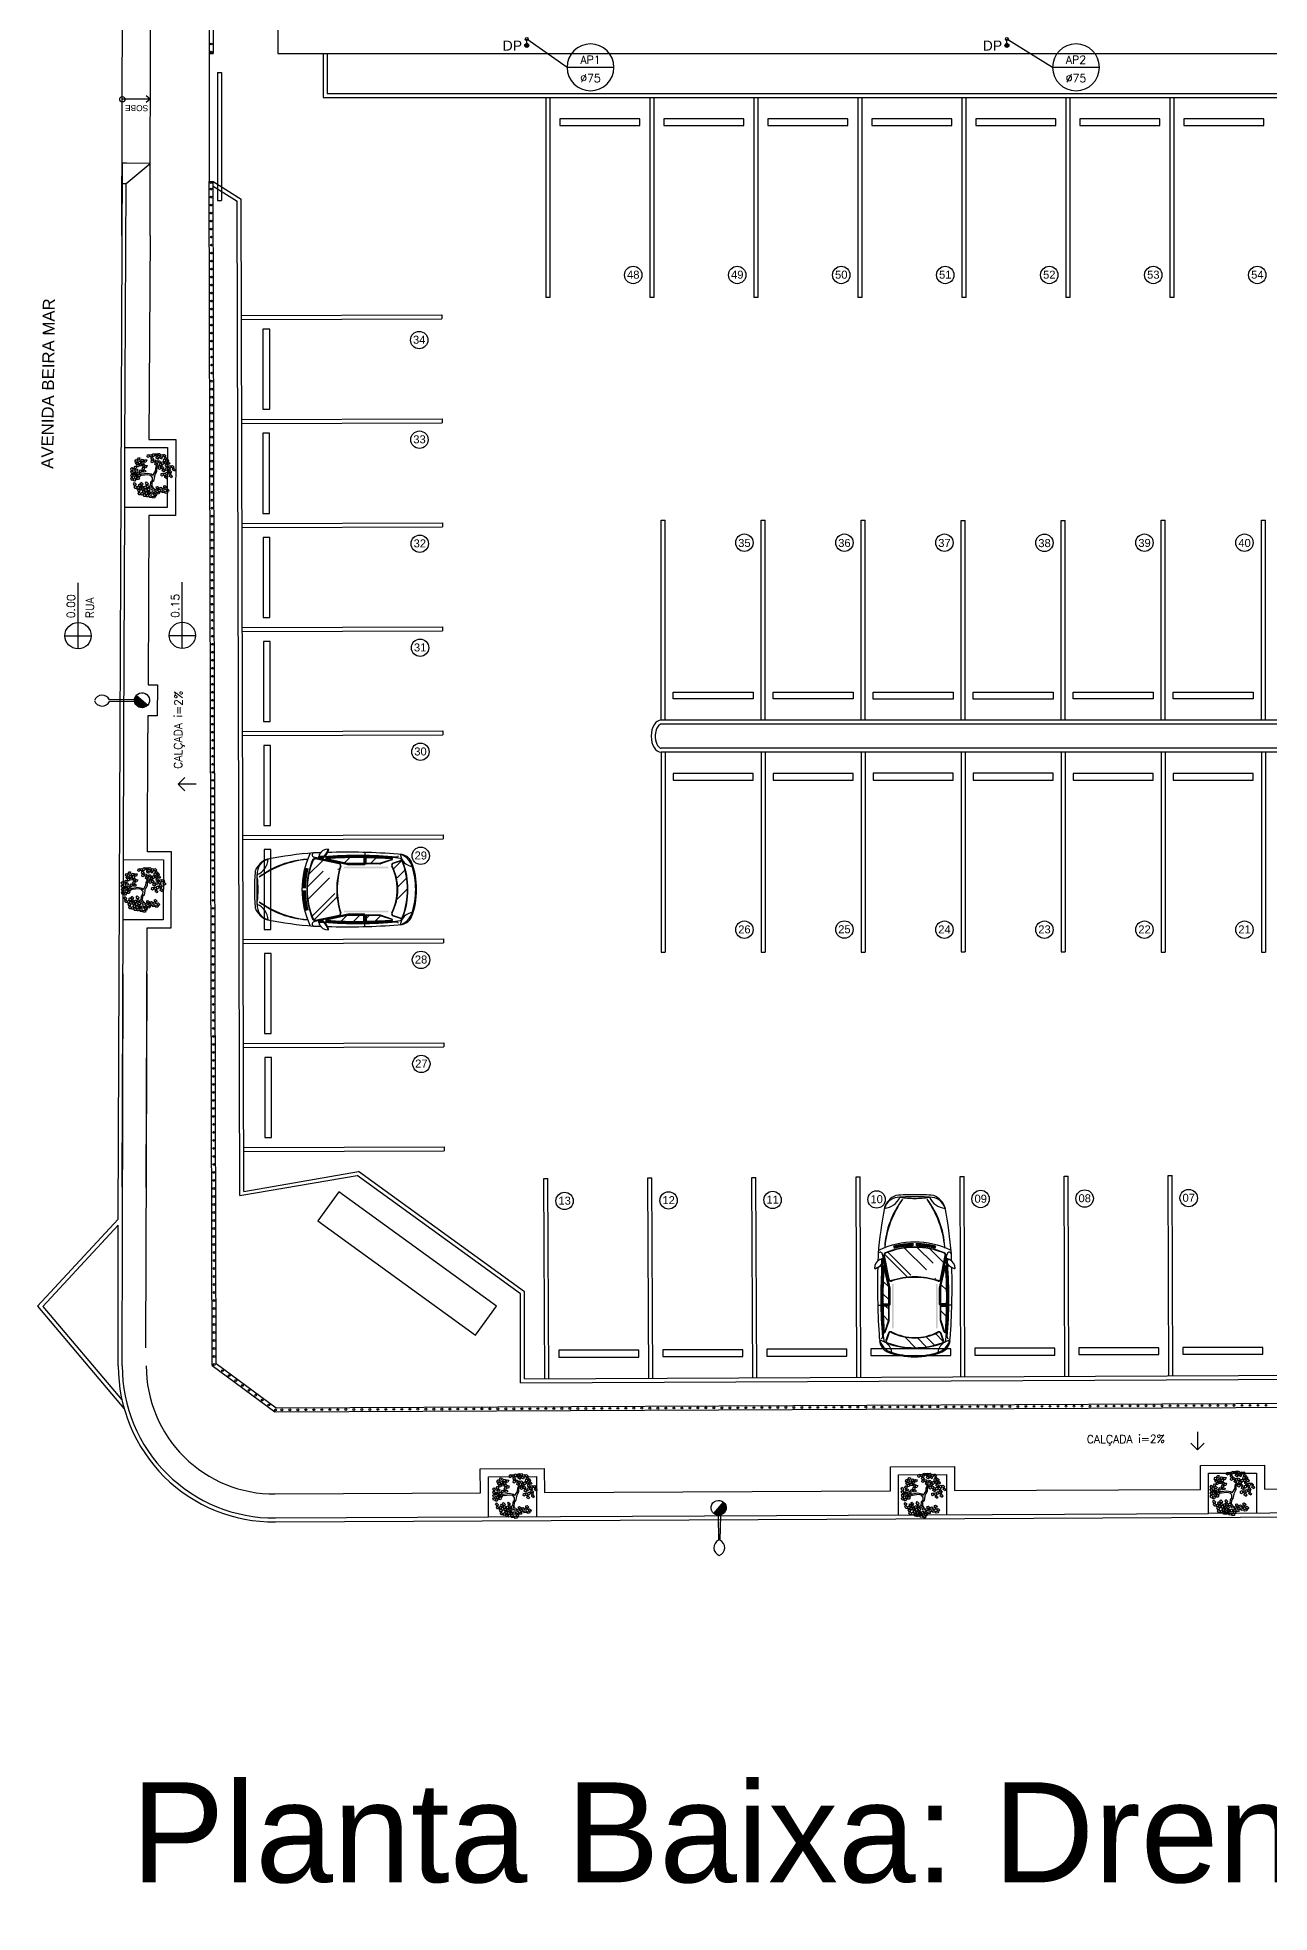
# Model space of a CAD drawing. Header units: millimetres. Extents: x -8 to 5830, y -596 to 3598.
# Drawn here: x 1639.83 to 1670.62, y 2328.89 to 2375.75 of the extents above; entities that cross this region are included whole.
import ezdxf
from ezdxf.enums import TextEntityAlignment as Align

# ---------------------------------------------------------------- set-up
doc = ezdxf.new("R2010")
doc.units = ezdxf.units.MM
doc.linetypes.add('CONTINU', pattern=[0])
doc.linetypes.add('HIDDEN', pattern=[9.525, 6.35, -3.175])
doc.layers.get('0').update_dxf_attribs({"color": 9})
for name, color, linetype in [('INDICAÇÕES', 8, 'Continuous'), ('INSTALAÇÕES', 7, 'Continuous'), ('TEXTOS', 2, 'Continuous')]:
    doc.layers.add(name, color=color, linetype=linetype)
doc.styles.add('80X50', font='romans.shx')
doc.styles.add('ROBERTO', font='swissek.ttf')
doc.styles.add('ROMANS', font='romans')
doc.styles.get("Standard").update_dxf_attribs({"font": 'arial.ttf'})

# ---------------------------------------------------------------- blocks, each defined once
blk = doc.blocks.new('poste concreto')
h = blk.add_hatch(color=256)
h.dxf.hatch_style = 1
h.paths.add_polyline_path([(364866.842, 7758015.357), (364866.767, 7758015.418), (364866.676, 7758015.455), (364866.578, 7758015.47), (364866.48, 7758015.455), (364866.39, 7758015.418), (364866.314, 7758015.357), (364866.254, 7758015.282), (364866.216, 7758015.191), (364866.201, 7758015.093), (364866.956, 7758015.093), (364866.94, 7758015.191), (364866.903, 7758015.282)])
for p, q in [((364866.815, 7758015.406), (364867.773, 7758016.191)), ((364866.886, 7758015.322), (364867.818, 7758016.138)), ((364866.201, 7758015.093), (364866.216, 7758015.191)), ((364866.216, 7758015.191), (364866.254, 7758015.282)), ((364866.254, 7758015.282), (364866.314, 7758015.357)), ((364866.314, 7758015.357), (364866.39, 7758015.418)), ((364866.39, 7758015.418), (364866.48, 7758015.455)), ((364866.48, 7758015.455), (364866.578, 7758015.47)), ((364866.578, 7758015.47), (364866.676, 7758015.455)), ((364866.676, 7758015.455), (364866.767, 7758015.418)), ((364866.767, 7758015.418), (364866.842, 7758015.357)), ((364866.842, 7758015.357), (364866.903, 7758015.282)), ((364866.903, 7758015.282), (364866.94, 7758015.191)), ((364866.94, 7758015.191), (364866.956, 7758015.093)), ((364866.216, 7758014.995), (364866.201, 7758015.093)), ((364866.956, 7758015.093), (364866.201, 7758015.093)), ((364866.254, 7758014.904), (364866.216, 7758014.995)), ((364866.314, 7758014.829), (364866.254, 7758014.904)), ((364866.39, 7758014.768), (364866.314, 7758014.829)), ((364866.48, 7758014.731), (364866.39, 7758014.768)), ((364866.578, 7758014.716), (364866.48, 7758014.731)), ((364866.676, 7758014.731), (364866.578, 7758014.716)), ((364866.767, 7758014.768), (364866.676, 7758014.731)), ((364866.842, 7758014.829), (364866.767, 7758014.768)), ((364866.903, 7758014.904), (364866.842, 7758014.829)), ((364866.94, 7758014.995), (364866.903, 7758014.904)), ((364866.956, 7758015.093), (364866.94, 7758014.995))]:
    blk.add_line(p, q)
for centre, start, end in [((364868.17, 7758016.298), 60.73513, 195.09868), ((364867.989, 7758016.511), 245.39714, 19.76069)]:
    blk.add_arc(centre, 0.411, start, end)
blk = doc.blocks.new('L', base_point=(1.368, 0.591))
at = {"color": 8, "lineweight": -2}
for p, q in [((1.275, 0.567), (1.306, 0.592)), ((1.288, 0.517), (1.275, 0.567)), ((1.281, 0.65), (1.312, 0.675)), ((1.294, 0.6), (1.281, 0.65)), ((1.317, 0.508), (1.288, 0.517)), ((1.322, 0.591), (1.294, 0.6)), ((1.306, 0.592), (1.336, 0.538)), ((1.312, 0.675), (1.342, 0.621)), ((1.336, 0.538), (1.317, 0.508)), ((1.342, 0.621), (1.322, 0.591)), ((1.337, 0.489), (1.356, 0.548)), ((1.356, 0.548), (1.391, 0.554)), ((1.404, 0.527), (1.376, 0.484)), ((1.391, 0.554), (1.404, 0.527)), ((1.376, 0.484), (1.337, 0.489))]:
    blk.add_line(p, q, dxfattribs=at)
blk = doc.blocks.new('Árvore-13')
at = {"color": 8}
for p, q in [((-0.8, 0.3), (-0.96, 0.41)), ((-0.8, 0.41), (-0.95, 0.5)), ((-0.36, 0.35), (-0.8, 0.41)), ((-0.37, 0.23), (-0.8, 0.3)), ((-0.13, 0.11), (-0.37, 0.23)), ((-0.07, 0.19), (-0.36, 0.35)), ((-0.07, -0.04), (-0.13, 0.11)), ((0.03, 0.07), (-0.07, 0.19)), ((0.03, 0.07), (0.32, 0.33)), ((0.12, -0.05), (0.28, 0.13)), ((0.28, 0.13), (0.42, 0.28)), ((0.32, 0.33), (0.41, 0.54)), ((0.41, 0.54), (0.48, 0.66)), ((0.42, 0.28), (0.5, 0.51)), ((0.48, 0.66), (0.57, 0.72)), ((0.5, 0.51), (0.63, 0.67)), ((0.57, 0.72), (0.61, 0.82)), ((0.63, 0.67), (0.78, 0.72)), ((-0.3, -0.39), (-0.42, -0.69)), ((-0.2, -0.45), (-0.31, -0.74)), ((-0.31, -0.74), (-0.24, -0.89)), ((-0.15, -0.3), (-0.3, -0.39)), ((-0.05, -0.38), (-0.2, -0.45)), ((-0.07, -0.04), (-0.15, -0.3)), ((0.12, -0.05), (-0.05, -0.38))]:
    blk.add_line(p, q, dxfattribs=at)
at = {"color": 8, "xscale": 3.048, "yscale": 3.048, "zscale": 3.048}
for p, rotation in [((-0.72, 1.45), 295.0165150851705), ((-0.49, 1.26), 295.0165150851705), ((0.17, 1.45), 190.1248425347958), ((0.58, 1.4), 190.1248425347958), ((0.85, 1.34), 190.1248425347958), ((1.21, 1.15), 190.1248425347958), ((-1.44, 0.37), 347.8021081598379), ((-1.3, 0.88), 347.8021081598379), ((-1.13, 0.41), 347.8021081598379), ((-0.93, 0.96), 295.0165150851705), ((-0.85, 0.46), 295.0165150851705), ((-0.35, 0.69), 295.0165150851705), ((-0.25, 1.14), 295.0165150851705), ((0.35, 0.95), 190.1248425347958), ((0.68, 0.78), 190.1248425347958), ((0.76, 0.27), 190.1248425347958), ((0.8, -0.3), 190.1248425347958), ((1.12, 0.57), 190.1248425347958), ((1.2, -0.32), 190.1248425347958), ((1.25, 0.04), 190.1248425347958), ((1.32, 0.75), 190.1248425347958), ((1.58, 0.11), 190.1248425347958), ((-0.45, -1.4), 66.16076666471405), ((-0.1, -0.9), 66.16076666471405), ((-0.02, -1.19), 66.16076666471405), ((0.5, -1), 66.16076666471405), ((0.62, -1.32), 66.16076666471405)]:
    blk.add_blockref('L', p, dxfattribs=dict(at, rotation=rotation))
for p in [(-1.39, -0.31), (-1.23, -0.88), (-1.05, -0.53), (-0.87, -1.13), (-0.85, -0.45), (-0.67, -1.02), (-0.45, -1.04), (-0.44, -0.54)]:
    blk.add_blockref('L', p, dxfattribs=at)
blk = doc.blocks.new('A$Cf2040840')
for p, q in [((0, 0), (0, 5)), ((0, 5), (0.1, 5)), ((0.1, 0), (0.1, 5))]:
    blk.add_line(p, q)
blk = doc.blocks.new('A$C9e256378')
for p, q in [((2.257, 3.317), (2.123, 3.05)), ((2.268, 3.312), (2.134, 3.045)), ((2.424, 3.443), (2.344, 3.274)), ((2.434, 3.438), (2.354, 3.269)), ((2.451, 3.458), (2.451, 3.181)), ((2.675, 3.366), (2.675, 3.086)), ((1.655, 2.967), (1.865, 2.756)), ((1.728, 2.853), (1.829, 2.752)), ((1.736, 2.861), (1.837, 2.76)), ((1.863, 2.786), (1.763, 2.886)), ((1.871, 2.794), (1.771, 2.894)), ((2.115, 3.038), (1.871, 2.794)), ((2.123, 3.03), (1.879, 2.786)), ((1.949, 3.06), (1.949, 2.872)), ((2.846, 3.254), (2.846, 2.936)), ((3.052, 3.077), (3.052, 2.697)), ((1.574, 2.449), (0.837, 1.982)), ((0.966, 2.369), (1.024, 2.214)), ((1.514, 2.439), (1.084, 2.173)), ((1.52, 2.429), (1.09, 2.164)), ((1.482, 2.609), (1.482, 2.419)), ((1.829, 2.752), (1.522, 2.445)), ((1.837, 2.744), (1.53, 2.437)), ((1.865, 2.74), (1.576, 2.45)), ((3.269, 2.354), (3.438, 2.434)), ((3.274, 2.344), (3.443, 2.424)), ((1.393, 2.32), (0.887, 1.981)), ((1.399, 2.311), (0.893, 1.972)), ((1.004, 2.148), (0.927, 2.073)), ((1.01, 2.138), (0.934, 2.065)), ((1.016, 2.129), (0.94, 2.058)), ((0.998, 2.159), (0.946, 2.108)), ((1.025, 2.202), (1.004, 2.165)), ((1.052, 2.078), (1.052, 1.582)), ((1.249, 1.893), (1.249, 1.334)), ((1.482, 2.211), (1.482, 2.189)), ((1.482, 1.893), (1.482, 1.123)), ((3.03, 2.123), (2.786, 1.879)), ((3.038, 2.115), (2.794, 1.871)), ((2.846, 1.923), (2.846, 1.823)), ((3.312, 2.268), (3.045, 2.134)), ((3.317, 2.257), (3.05, 2.123)), ((3.052, 2.125), (3.052, 1.941)), ((0.951, 1.673), (0.892, 1.632)), ((0.962, 1.653), (0.904, 1.612)), ((0.971, 1.639), (0.913, 1.596)), ((0.983, 1.62), (0.925, 1.577)), ((0.996, 1.6), (0.938, 1.557)), ((1.005, 1.586), (0.948, 1.542)), ((1.018, 1.567), (0.96, 1.523)), ((1.031, 1.548), (0.973, 1.504)), ((1.04, 1.535), (0.984, 1.489)), ((1.054, 1.516), (0.998, 1.471)), ((1.067, 1.497), (1.013, 1.453)), ((1.077, 1.484), (1.024, 1.438)), ((1.092, 1.466), (1.036, 1.418)), ((1.104, 1.449), (1.051, 1.398)), ((1.119, 1.431), (1.065, 1.38)), ((1.133, 1.413), (1.08, 1.362)), ((1.85, 1.713), (1.85, 0.903)), ((1.949, 1.69), (1.949, 0.875)), ((2.449, 1.574), (1.982, 0.837)), ((2.429, 1.52), (2.164, 1.09)), ((2.439, 1.514), (2.173, 1.084)), ((2.744, 1.837), (2.437, 1.53)), ((2.752, 1.829), (2.445, 1.522)), ((2.74, 1.865), (2.45, 1.576)), ((2.451, 1.528), (2.451, 1.333)), ((2.675, 1.752), (2.675, 1.548)), ((2.853, 1.728), (2.752, 1.829)), ((2.967, 1.655), (2.756, 1.865)), ((2.861, 1.736), (2.76, 1.837)), ((2.786, 1.863), (2.886, 1.763)), ((2.794, 1.871), (2.894, 1.771)), ((2.846, 1.735), (2.846, 1.721)), ((1.144, 1.4), (1.092, 1.348)), ((1.159, 1.383), (1.106, 1.33)), ((1.174, 1.365), (1.122, 1.313)), ((1.189, 1.348), (1.137, 1.295)), ((1.205, 1.331), (1.152, 1.278)), ((1.22, 1.314), (1.168, 1.261)), ((1.236, 1.297), (1.184, 1.245)), ((1.297, 1.236), (1.245, 1.184)), ((1.314, 1.22), (1.261, 1.168)), ((1.331, 1.205), (1.278, 1.152)), ((1.348, 1.189), (1.295, 1.137)), ((1.365, 1.174), (1.313, 1.122)), ((1.383, 1.159), (1.33, 1.106)), ((1.4, 1.144), (1.348, 1.092)), ((1.413, 1.133), (1.362, 1.08)), ((1.431, 1.119), (1.38, 1.065)), ((1.449, 1.104), (1.398, 1.051)), ((1.466, 1.092), (1.418, 1.036)), ((1.484, 1.077), (1.438, 1.024)), ((1.497, 1.067), (1.453, 1.013)), ((1.516, 1.054), (1.471, 0.998)), ((1.535, 1.04), (1.489, 0.984)), ((1.548, 1.031), (1.504, 0.973)), ((1.567, 1.018), (1.523, 0.96)), ((1.586, 1.005), (1.542, 0.948)), ((1.6, 0.996), (1.557, 0.938)), ((1.62, 0.983), (1.577, 0.925)), ((1.639, 0.971), (1.596, 0.913)), ((1.653, 0.962), (1.612, 0.904)), ((1.673, 0.951), (1.632, 0.892)), ((1.972, 0.893), (2.311, 1.399)), ((1.981, 0.887), (2.32, 1.393)), ((2.129, 1.016), (2.058, 0.94)), ((2.138, 1.01), (2.065, 0.934)), ((2.148, 1.004), (2.073, 0.927)), ((2.159, 0.998), (2.108, 0.946)), ((2.202, 1.025), (2.165, 1.004)), ((2.369, 0.966), (2.214, 1.024))]:
    blk.add_line(p, q)
for centre, radius, start, end in [((14.705, -10.758), 18.937, 131.0241, 136.3983), ((9.833, -5.466), 11.669, 130.1849, 139.1615), ((9.774, -5.454), 11.597, 129.5667, 139.0603), ((73.189, -73.257), 104.413, 132.81136, 133.16299), ((73.189, -73.257), 104.401, 132.81142, 133.16291), ((2.247, 3.322), 0.023, 333.3475, 131.9262), ((2.247, 3.322), 0.0115, 333.3475, 131.5595), ((2.529, 3.164), 0.444, 61.3752, 124.8498), ((2.281, 3.473), 0.0345, 309.4181, 45), ((2.531, 3.828), 0.345, 230.2872, 309.7416), ((2.537, 3.298), 0.345, 70.559, 129.4181), ((2.424, 3.441), 0.0575, 67.2021, 129.5667), ((2.476, 3.419), 0.0575, 65.4941, 154.6538), ((2.476, 3.419), 0.046, 65.4941, 154.6538), ((1.685, 1.685), 1.951, 45, 65.4941), ((1.685, 1.685), 1.962, 45, 65.4941), ((1.838, 1.838), 1.962, 45, 65.4941), ((1.838, 1.838), 1.939, 45, 62.7609), ((8.406, -4.123), 9.669, 133.7495, 139.3071), ((8.406, -4.123), 9.657, 133.7499, 139.3057), ((1.728, 2.853), 0.0115, 45, 133.4165), ((1.771, 2.894), 0.0115, 133.8934, 225), ((2.082, 3.071), 0.046, 315, 333.3475), ((2.082, 3.071), 0.0575, 315, 333.3475), ((2.395, 3.25), 0.0575, 154.6538, 251.8643), ((2.395, 3.25), 0.046, 154.6538, 251.8643), ((1.979, 1.979), 1.279, 45, 71.8643), ((1.979, 1.979), 1.291, 45, 71.8643), ((1.979, 1.979), 1.279, 18.1357, 45), ((1.979, 1.979), 1.291, 18.1357, 45), ((1.685, 1.685), 1.951, 24.5059, 45), ((1.685, 1.685), 1.962, 24.5059, 45), ((1.838, 1.838), 1.939, 27.2391, 45), ((1.838, 1.838), 1.962, 24.5059, 45), ((1.111, 2.201), 0.235, 133.0651, 199.7968), ((0.956, 2.362), 0.0115, 32.7669, 121.1834), ((0.637, 2.18), 0.368, 357.6073, 31.5294), ((1.489, 2.478), 0.046, 301.6983, 315), ((1.489, 2.478), 0.0575, 301.6983, 315), ((1.568, 2.459), 0.0115, 301.6983, 315), ((1.829, 2.752), 0.0115, 315, 45), ((1.871, 2.794), 0.0115, 225, 315), ((1.857, 2.748), 0.0115, 315, 45), ((-5.454, 9.774), 11.597, 310.9397, 320.4333), ((3.25, 2.395), 0.0575, 198.1357, 295.3462), ((3.25, 2.395), 0.046, 198.1357, 295.3462), ((3.419, 2.476), 0.046, 295.3462, 24.5059), ((3.419, 2.476), 0.0575, 295.3462, 24.5059), ((3.828, 2.531), 0.345, 140.2584, 219.7128), ((3.441, 2.424), 0.0575, 320.4333, 22.7979), ((3.164, 2.529), 0.444, 325.1502, 28.6248), ((3.298, 2.537), 0.345, 320.5819, 19.441), ((9.082, -5.015), 10.92, 139.6567, 145.7919), ((0.699, 1.963), 0.0115, 19.9219, 140.2273), ((2.695, 2.687), 2.112, 199.9219, 225), ((0.805, 2.025), 0.0535, 131.4815, 306.2509), ((14.705, -10.758), 18.937, 136.9028, 137.3795), ((0.917, 1.932), 0.0575, 121.6983, 203.0464), ((2.642, 2.642), 1.922, 202.3768, 224.9935), ((0.918, 1.932), 0.0461, 121.5287, 203.1294), ((2.642, 2.642), 1.911, 202.3768, 224.9935), ((0.922, 2.133), 0.0345, 199.7968, 314.111), ((0.911, 2.091), 0.0115, 216.9324, 314.111), ((0.919, 2.081), 0.0115, 219.7766, 314.111), ((0.926, 2.073), 0.0115, 222.6101, 314.111), ((0.932, 2.066), 0.0115, 224.8157, 312.9969), ((0.99, 2.167), 0.0115, 314.111, 27.0596), ((0.996, 2.157), 0.0115, 314.111, 29.735), ((1.002, 2.146), 0.0115, 314.111, 32.3788), ((1.008, 2.137), 0.0115, 312.9969, 34.8804), ((1.015, 2.208), 0.0115, 331.4299, 32.7669), ((1.084, 2.173), 0.0115, 140.4547, 301.6983), ((1.423, 2.271), 0.0575, 27.1816, 121.6983), ((1.423, 2.271), 0.046, 27.1816, 121.4457), ((3.167, 3.167), 1.914, 207.1816, 225), ((3.167, 3.167), 1.903, 207.1816, 225), ((-5.466, 9.833), 11.669, 310.8385, 319.8151), ((-10.758, 14.705), 18.937, 313.6017, 318.9759), ((2.794, 1.871), 0.0115, 135, 225), ((-73.257, 73.189), 104.401, 316.83709, 317.18858), ((-73.257, 73.189), 104.413, 316.83701, 317.18864), ((3.071, 2.082), 0.0575, 116.6525, 135), ((3.071, 2.082), 0.046, 116.6525, 135), ((3.322, 2.247), 0.023, 318.0738, 116.6525), ((3.322, 2.247), 0.0115, 318.4405, 116.6525), ((3.473, 2.281), 0.0345, 45, 140.5819), ((2.74, 0.209), 2.556, 141.0395, 169.9071), ((2.372, 0.377), 2.167, 138.3763, 172.5703), ((0.761, 1.809), 0.0115, 24.4031, 142.2742), ((3.167, 3.167), 1.914, 225, 242.8184), ((3.167, 3.167), 1.903, 225, 242.8184), ((-4.123, 8.406), 9.657, 310.6943, 316.2501), ((-4.123, 8.406), 9.669, 310.6929, 316.2505), ((2.271, 1.423), 0.046, 328.5543, 62.8184), ((2.271, 1.423), 0.0575, 328.3017, 62.8184), ((2.478, 1.489), 0.0575, 135, 148.3017), ((2.478, 1.489), 0.046, 135, 148.3017), ((2.459, 1.568), 0.0115, 135, 148.3017), ((2.748, 1.857), 0.0115, 45, 135), ((2.752, 1.829), 0.0115, 45, 135), ((2.853, 1.728), 0.0115, 316.5835, 45), ((2.894, 1.771), 0.0115, 225, 316.1066), ((0.488, 0.905), 0.488, 153.3456, 203.221), ((0.395, 0.952), 0.379, 150.5042, 228.4375), ((-0.284, 0.839), 0.46, 338.281, 40.6607), ((2.687, 2.695), 2.112, 225, 250.0781), ((2.642, 2.642), 1.922, 225.0065, 247.6232), ((2.642, 2.642), 1.911, 225.0085, 247.6252), ((2.066, 0.932), 0.0115, 137.0031, 225.1843), ((2.133, 0.922), 0.0345, 135.889, 250.2032), ((2.201, 1.111), 0.235, 250.2032, 316.9349), ((2.137, 1.008), 0.0115, 55.1196, 137.0031), ((2.146, 1.002), 0.0115, 57.6212, 135.889), ((2.157, 0.996), 0.0115, 60.265, 135.889), ((2.167, 0.99), 0.0115, 62.9404, 135.889), ((2.173, 1.084), 0.0115, 148.3017, 309.5453), ((2.18, 0.637), 0.368, 58.4706, 92.3927), ((2.362, 0.956), 0.0115, 328.8166, 57.2331), ((0.071, 0.726), 0.0345, 203.221, 217.326), ((2.955, 3.081), 3.758, 219.2274, 226.3649), ((-2.227, -2.391), 3.87, 46.7149, 52.2305), ((3.039, 3.202), 3.848, 221.1865, 226.718), ((0.377, 2.372), 2.167, 277.4297, 311.6237), ((0.209, 2.74), 2.556, 280.0929, 308.9605), ((-5.015, 9.082), 10.92, 304.2081, 310.3433), ((1.809, 0.761), 0.0115, 307.7258, 65.5969), ((1.932, 0.917), 0.0575, 246.9536, 328.3017), ((1.932, 0.917), 0.046, 246.9536, 328.5543), ((1.963, 0.699), 0.0115, 309.7727, 70.0781), ((2.025, 0.805), 0.0535, 143.7491, 318.5185), ((2.073, 0.926), 0.0115, 135.889, 227.3899), ((-10.758, 14.705), 18.937, 312.6205, 313.0972), ((2.081, 0.919), 0.0115, 135.889, 230.2234), ((2.091, 0.911), 0.0115, 135.889, 233.0676), ((3.081, 2.955), 3.758, 223.6351, 230.7726), ((3.202, 3.039), 3.848, 223.282, 228.8135), ((-2.391, -2.227), 3.87, 37.7695, 43.2851), ((0.839, -0.284), 0.46, 49.3393, 111.719), ((0.952, 0.395), 0.379, 221.5625, 299.4958), ((0.726, 0.071), 0.0345, 232.674, 246.779), ((0.905, 0.488), 0.488, 246.779, 296.6544)]:
    blk.add_arc(centre, radius, start, end)
for points in [[(2.32, 3.126), (2.35, 3.096), (1.536, 2.343), (1.567, 2.312)], [(3.126, 2.32), (3.096, 2.35), (2.343, 1.536), (2.312, 1.567)]]:
    blk.add_solid(points)
blk = doc.blocks.new('PRUMADA1')
at = {"layer": 'INDICAÇÕES', "color": 8}
blk.add_line((-29.2, 0), (29.2, 0), dxfattribs=at)
blk.add_circle((0, 0), 29.2, dxfattribs=at)
at = {"layer": 'INDICAÇÕES', "color": 4}
for p in [(0, 4.6), (0, -18.5)]:
    blk.add_attdef('XXX', text='', height=10, dxfattribs=at).set_placement(p, align=Align.CENTER)

msp = doc.modelspace()

# ---------------------------------------------------------------- linework, layer by layer
for p, q in [((1644.121, 2378.31), (1644.12, 2375.348)), ((1644.221, 2378.31), (1644.22, 2375.347)), ((1645.833, 2378.348), (1645.833, 2375.348)), ((1644.12, 2375.348), (1644.22, 2375.347)), ((1645.833, 2375.348), (1699.483, 2375.348)), ((1646.971, 2375.347), (1646.971, 2374.247)), ((1647.071, 2375.347), (1647.071, 2374.347)), ((1644.325, 2374.871), (1644.324, 2371.671)), ((1644.325, 2374.871), (1644.425, 2374.871)), ((1644.425, 2374.871), (1644.424, 2371.671)), ((1646.971, 2374.247), (1694.383, 2374.247)), ((1647.071, 2374.347), (1694.283, 2374.347)), ((1644.119, 2372.148), (1644.219, 2372.148)), ((1644.197, 2342.556), (1644.12, 2372.148)), ((1644.296, 2342.608), (1644.219, 2372.148)), ((1644.219, 2372.148), (1644.923, 2371.708)), ((1644.22, 2372.029), (1644.821, 2371.654)), ((1644.324, 2371.671), (1644.424, 2371.671)), ((1644.884, 2346.808), (1644.821, 2371.654)), ((1644.984, 2346.908), (1644.921, 2371.708)), ((1688.011, 2358.585), (1655.411, 2358.585)), ((1688.02, 2358.685), (1655.418, 2358.685)), ((1688.02, 2357.985), (1655.418, 2357.985)), ((1688.02, 2357.885), (1655.418, 2357.885)), ((1644.883, 2346.808), (1647.817, 2347.308)), ((1644.983, 2346.908), (1647.849, 2347.408)), ((1651.901, 2344.347), (1647.817, 2347.308)), ((1652.001, 2344.398), (1647.849, 2347.408)), ((1651.901, 2342.126), (1651.901, 2344.347)), ((1652.001, 2342.226), (1652.001, 2344.398)), ((1644.197, 2342.556), (1645.761, 2341.397)), ((1644.296, 2342.608), (1645.794, 2341.497)), ((1651.901, 2342.126), (1686.855, 2342.288)), ((1652.001, 2342.226), (1686.814, 2342.387)), ((1645.794, 2341.497), (1687.101, 2341.689)), ((1645.761, 2341.397), (1687.171, 2341.589))]:
    msp.add_line(p, q)
at = {"color": 8, "linetype": 'CONTINU', "lineweight": -2}
for p, q in [((1642.641, 2370.794), (1642.658, 2378.003)), ((1641.941, 2370.798), (1641.956, 2377.607)), ((1642.649, 2374.202), (1641.949, 2374.202)), ((1642.649, 2374.202), (1642.549, 2374.286)), ((1642.649, 2374.202), (1642.549, 2374.118)), ((1641.844, 2346.212), (1641.95, 2372.602)), ((1641.95, 2372.602), (1641.945, 2372.602)), ((1642.05, 2372.602), (1641.95, 2372.602)), ((1642.048, 2372.096), (1642.646, 2372.599)), ((1642.646, 2372.599), (1642.05, 2372.602)), ((1642.05, 2372.602), (1642.05, 2372.602)), ((1641.944, 2372.096), (1642.048, 2372.096)), ((1642.013, 2365.5), (1642.048, 2372.096)), ((1641.989, 2358.362), (1642.008, 2364.001)), ((1640.842, 2360.466), (1640.842, 2362.12)), ((1643.449, 2360.476), (1643.449, 2362.13)), ((1640.513, 2360.795), (1641.171, 2360.795)), ((1643.12, 2360.805), (1643.778, 2360.805)), ((1641.977, 2355.2), (1641.989, 2358.362)), ((1641.947, 2347.012), (1641.972, 2353.698)), ((1642.572, 2353.695), (1642.572, 2353.696)), ((1641.947, 2342.545), (1641.967, 2352.346)), ((1642.533, 2342.998), (1642.567, 2352.344)), ((1641.844, 2346.212), (1639.829, 2344.037)), ((1641.844, 2346.065), (1639.962, 2344.034)), ((1641.847, 2342.545), (1641.844, 2346.065)), ((1639.829, 2344.037), (1641.996, 2341.477)), ((1639.962, 2344.034), (1641.94, 2341.698)), ((1645.772, 2339.346), (1650.9, 2339.372)), ((1651.1, 2339.373), (1651.1, 2339.373)), ((1652.5, 2339.38), (1661.15, 2339.422)), ((1661.35, 2339.423), (1661.35, 2339.423)), ((1662.75, 2339.43), (1668.899, 2339.461)), ((1669.099, 2339.462), (1669.099, 2339.462)), ((1670.499, 2339.468), (1676.899, 2339.5)), ((1645.775, 2338.646), (1685.919, 2338.852)), ((1651.103, 2338.773), (1669.102, 2338.862)), ((1645.775, 2338.746), (1651.103, 2338.773))]:
    msp.add_line(p, q, dxfattribs=at)
at = {"linetype": 'CONTINU', "lineweight": -2}
msp.add_line((1644.12, 2375.348), (1644.119, 2372.148), dxfattribs=at)
at = {"color": 4}
for p, q in [((1652.058, 2375.548), (1652.058, 2375.708)), ((1664.058, 2375.548), (1664.058, 2375.708))]:
    msp.add_line(p, q, dxfattribs=at)
at = {"color": 8}
for p, q in [((1643.346, 2357.085), (1643.512, 2357.252)), ((1643.796, 2357.083), (1643.346, 2357.085)), ((1643.346, 2357.085), (1643.51, 2356.916)), ((1668.82, 2340.901), (1668.822, 2340.45)), ((1668.822, 2340.45), (1668.653, 2340.614)), ((1668.822, 2340.45), (1668.989, 2340.616))]:
    msp.add_line(p, q, dxfattribs=at)
at = {"linetype": 'CONTINU'}
for points in [[(1652.882, 2373.717), (1652.882, 2373.547), (1654.882, 2373.547), (1654.882, 2373.717)], [(1655.482, 2373.717), (1655.482, 2373.547), (1657.482, 2373.547), (1657.482, 2373.717)], [(1658.082, 2373.717), (1658.082, 2373.547), (1660.082, 2373.547), (1660.082, 2373.717)], [(1660.682, 2373.717), (1660.682, 2373.547), (1662.682, 2373.547), (1662.682, 2373.717)], [(1663.282, 2373.717), (1663.282, 2373.547), (1665.282, 2373.547), (1665.282, 2373.717)], [(1665.882, 2373.717), (1665.882, 2373.547), (1667.882, 2373.547), (1667.882, 2373.717)], [(1668.482, 2373.717), (1668.482, 2373.547), (1670.482, 2373.547), (1670.482, 2373.717)], [(1645.635, 2368.454), (1645.465, 2368.454), (1645.465, 2366.454), (1645.635, 2366.454)], [(1645.632, 2365.854), (1645.462, 2365.854), (1645.462, 2363.854), (1645.632, 2363.854)], [(1645.64, 2363.254), (1645.47, 2363.254), (1645.47, 2361.254), (1645.64, 2361.254)], [(1645.648, 2360.654), (1645.478, 2360.654), (1645.478, 2358.654), (1645.648, 2358.654)], [(1655.718, 2359.215), (1655.718, 2359.385), (1657.718, 2359.385), (1657.718, 2359.215)], [(1658.219, 2359.215), (1658.219, 2359.385), (1660.219, 2359.385), (1660.219, 2359.215)], [(1660.719, 2359.211), (1660.719, 2359.381), (1662.719, 2359.381), (1662.719, 2359.211)], [(1663.219, 2359.211), (1663.219, 2359.381), (1665.219, 2359.381), (1665.219, 2359.211)], [(1665.719, 2359.215), (1665.719, 2359.385), (1667.719, 2359.385), (1667.719, 2359.215)], [(1668.219, 2359.215), (1668.219, 2359.385), (1670.219, 2359.385), (1670.219, 2359.215)], [(1645.656, 2358.054), (1645.486, 2358.054), (1645.486, 2356.054), (1645.656, 2356.054)], [(1655.718, 2357.355), (1655.718, 2357.185), (1657.718, 2357.185), (1657.718, 2357.355)], [(1658.219, 2357.355), (1658.219, 2357.185), (1660.219, 2357.185), (1660.219, 2357.355)], [(1660.719, 2357.359), (1660.719, 2357.189), (1662.719, 2357.189), (1662.719, 2357.359)], [(1663.219, 2357.359), (1663.219, 2357.189), (1665.219, 2357.189), (1665.219, 2357.359)], [(1665.719, 2357.355), (1665.719, 2357.185), (1667.719, 2357.185), (1667.719, 2357.355)], [(1668.219, 2357.355), (1668.219, 2357.185), (1670.219, 2357.185), (1670.219, 2357.355)], [(1645.664, 2355.454), (1645.494, 2355.454), (1645.494, 2353.454), (1645.664, 2353.454)], [(1645.671, 2352.854), (1645.501, 2352.854), (1645.501, 2350.854), (1645.671, 2350.854)], [(1645.679, 2350.254), (1645.509, 2350.254), (1645.509, 2348.254), (1645.679, 2348.254)], [(1668.46, 2343.01), (1668.46, 2342.84), (1670.46, 2342.84), (1670.46, 2343.01)], [(1652.86, 2342.938), (1652.86, 2342.768), (1654.86, 2342.768), (1654.86, 2342.938)], [(1655.46, 2342.95), (1655.46, 2342.78), (1657.46, 2342.78), (1657.46, 2342.95)], [(1658.06, 2342.962), (1658.06, 2342.792), (1660.06, 2342.792), (1660.06, 2342.962)], [(1660.66, 2342.974), (1660.66, 2342.804), (1662.66, 2342.804), (1662.66, 2342.974)], [(1663.26, 2342.986), (1663.26, 2342.816), (1665.26, 2342.816), (1665.26, 2342.986)], [(1665.86, 2342.998), (1665.86, 2342.828), (1667.86, 2342.828), (1667.86, 2342.998)]]:
    msp.add_lwpolyline(points, close=True, dxfattribs=at)
at = {"color": 8, "linetype": 'CONTINU', "lineweight": -2}
for points in [[(1642.641, 2370.794), (1642.614, 2365.699), (1643.284, 2365.698), (1643.277, 2363.799), (1642.608, 2363.8), (1642.593, 2359.568), (1642.827, 2359.567), (1642.824, 2358.796), (1642.59, 2358.797), (1642.589, 2358.36)], [(1643.079, 2365.498), (1643.074, 2363.999), (1642.008, 2364.001), (1642.013, 2365.5), (1643.079, 2365.498)], [(1642.547, 2347.009), (1642.571, 2353.496), (1643.171, 2353.494), (1643.178, 2355.395), (1642.578, 2355.397), (1642.589, 2358.36)], [(1642.977, 2355.195), (1642.972, 2353.693), (1641.972, 2353.698), (1641.977, 2355.2), (1642.977, 2355.195)], [(1650.9, 2339.372), (1650.897, 2339.972), (1652.497, 2339.98), (1652.5, 2339.38)], [(1651.103, 2338.773), (1651.098, 2339.773), (1652.298, 2339.779), (1652.303, 2338.779)], [(1661.15, 2339.422), (1661.147, 2340.022), (1662.747, 2340.03), (1662.75, 2339.43)], [(1661.353, 2338.823), (1661.348, 2339.823), (1662.548, 2339.829), (1662.553, 2338.829)], [(1668.899, 2339.461), (1668.896, 2340.061), (1670.496, 2340.069), (1670.499, 2339.468)], [(1669.102, 2338.862), (1669.097, 2339.862), (1670.297, 2339.868), (1670.302, 2338.867)], [(1677.102, 2338.901), (1677.097, 2339.901), (1678.297, 2339.907), (1678.302, 2338.907), (1669.102, 2338.862)]]:
    msp.add_lwpolyline(points, dxfattribs=at)
msp.add_lwpolyline([(1650.773, 2343.312), (1651.301, 2344.041), (1647.36, 2346.898), (1646.832, 2346.169)], close=True)
for centre, radius in [((1644.171, 2375.584), 0.0225), ((1644.17, 2375.384), 0.0225), ((1644.169, 2372.118), 0.0225), ((1644.171, 2371.959), 0.0225), ((1644.171, 2371.759), 0.0225), ((1644.172, 2371.559), 0.0225), ((1644.172, 2371.359), 0.0225), ((1644.173, 2371.159), 0.0225), ((1644.173, 2370.959), 0.0225), ((1644.174, 2370.759), 0.0225), ((1644.174, 2370.559), 0.0225), ((1644.175, 2370.359), 0.0225), ((1644.176, 2370.159), 0.0225), ((1644.176, 2369.959), 0.0225), ((1644.177, 2369.759), 0.0225), ((1654.718, 2369.811), 0.217), ((1657.318, 2369.811), 0.217), ((1659.918, 2369.811), 0.217), ((1662.518, 2369.811), 0.217), ((1665.118, 2369.811), 0.217), ((1667.718, 2369.811), 0.217), ((1670.318, 2369.811), 0.217), ((1644.177, 2369.559), 0.0225), ((1644.178, 2369.359), 0.0225), ((1644.178, 2369.159), 0.0225), ((1644.179, 2368.959), 0.0225), ((1644.179, 2368.759), 0.0225), ((1644.18, 2368.559), 0.0225), ((1644.18, 2368.359), 0.0225), ((1649.369, 2368.185), 0.217), ((1644.181, 2368.159), 0.0225), ((1644.181, 2367.959), 0.0225), ((1644.182, 2367.759), 0.0225), ((1644.182, 2367.559), 0.0225), ((1644.183, 2367.359), 0.0225), ((1644.183, 2367.159), 0.0225), ((1644.184, 2366.959), 0.0225), ((1644.184, 2366.759), 0.0225), ((1644.185, 2366.559), 0.0225), ((1644.185, 2366.359), 0.0225), ((1644.186, 2366.159), 0.0225), ((1644.186, 2365.959), 0.0225), ((1644.187, 2365.759), 0.0225), ((1644.187, 2365.559), 0.0225), ((1649.377, 2365.695), 0.217), ((1644.188, 2365.359), 0.0225), ((1644.188, 2365.159), 0.0225), ((1644.189, 2364.959), 0.0225), ((1644.189, 2364.782), 0.0225), ((1644.19, 2364.582), 0.0225), ((1644.191, 2364.382), 0.0225), ((1644.191, 2364.182), 0.0225), ((1644.192, 2363.982), 0.0225), ((1644.192, 2363.782), 0.0225), ((1644.193, 2363.582), 0.0225), ((1644.193, 2363.382), 0.0225), ((1644.194, 2363.182), 0.0225), ((1649.384, 2363.095), 0.217), ((1657.497, 2363.121), 0.217), ((1659.998, 2363.121), 0.217), ((1662.498, 2363.121), 0.217), ((1664.998, 2363.117), 0.217), ((1667.498, 2363.121), 0.217), ((1669.998, 2363.121), 0.217), ((1644.194, 2362.982), 0.0225), ((1644.195, 2362.782), 0.0225), ((1644.195, 2362.582), 0.0225), ((1644.196, 2362.382), 0.0225), ((1644.196, 2362.182), 0.0225), ((1644.197, 2361.982), 0.0225), ((1644.197, 2361.782), 0.0225), ((1644.198, 2361.582), 0.0225), ((1644.198, 2361.382), 0.0225), ((1644.199, 2361.182), 0.0225), ((1644.199, 2360.982), 0.0225), ((1644.2, 2360.782), 0.0225), ((1644.2, 2360.582), 0.0225), ((1644.201, 2360.382), 0.0225), ((1649.392, 2360.495), 0.217), ((1644.201, 2360.182), 0.0225), ((1644.202, 2359.982), 0.0225), ((1644.202, 2359.782), 0.0225), ((1644.203, 2359.582), 0.0225), ((1644.203, 2359.382), 0.0225), ((1644.204, 2359.182), 0.0225), ((1644.205, 2358.982), 0.0225), ((1644.205, 2358.782), 0.0225), ((1644.206, 2358.582), 0.0225), ((1644.206, 2358.382), 0.0225), ((1644.207, 2358.182), 0.0225), ((1644.207, 2357.982), 0.0225), ((1649.4, 2357.895), 0.217), ((1644.208, 2357.782), 0.0225), ((1644.208, 2357.582), 0.0225), ((1644.209, 2357.382), 0.0225), ((1644.209, 2357.182), 0.0225), ((1644.21, 2356.982), 0.0225), ((1644.21, 2356.782), 0.0225), ((1644.211, 2356.582), 0.0225), ((1644.211, 2356.382), 0.0225), ((1644.212, 2356.182), 0.0225), ((1644.212, 2355.982), 0.0225), ((1644.213, 2355.782), 0.0225), ((1644.213, 2355.582), 0.0225), ((1644.214, 2355.382), 0.0225), ((1644.214, 2355.182), 0.0225), ((1649.408, 2355.295), 0.217), ((1644.215, 2354.982), 0.0225), ((1644.215, 2354.782), 0.0225), ((1644.216, 2354.582), 0.0225), ((1644.216, 2354.382), 0.0225), ((1644.217, 2354.182), 0.0225), ((1644.218, 2353.982), 0.0225), ((1644.218, 2353.782), 0.0225), ((1644.219, 2353.582), 0.0225), ((1644.219, 2353.382), 0.0225), ((1657.497, 2353.449), 0.217), ((1659.998, 2353.453), 0.217), ((1662.498, 2353.449), 0.217), ((1664.998, 2353.449), 0.217), ((1667.498, 2353.449), 0.217), ((1669.998, 2353.449), 0.217), ((1644.22, 2353.182), 0.0225), ((1644.22, 2352.982), 0.0225), ((1649.415, 2352.695), 0.217), ((1644.221, 2352.782), 0.0225), ((1644.221, 2352.582), 0.0225), ((1644.222, 2352.382), 0.0225), ((1644.222, 2352.182), 0.0225), ((1644.223, 2351.982), 0.0225), ((1644.223, 2351.782), 0.0225), ((1644.224, 2351.582), 0.0225), ((1644.224, 2351.382), 0.0225), ((1644.225, 2351.182), 0.0225), ((1644.225, 2350.982), 0.0225), ((1644.226, 2350.782), 0.0225), ((1644.226, 2350.582), 0.0225), ((1644.227, 2350.382), 0.0225), ((1644.227, 2350.182), 0.0225), ((1649.423, 2350.095), 0.217), ((1644.228, 2349.982), 0.0225), ((1644.228, 2349.782), 0.0225), ((1644.229, 2349.582), 0.0225), ((1644.229, 2349.382), 0.0225), ((1644.23, 2349.182), 0.0225), ((1644.231, 2348.982), 0.0225), ((1644.231, 2348.782), 0.0225), ((1644.232, 2348.582), 0.0225), ((1644.232, 2348.382), 0.0225), ((1644.233, 2348.182), 0.0225), ((1644.233, 2347.982), 0.0225), ((1644.234, 2347.782), 0.0225), ((1644.234, 2347.582), 0.0225), ((1644.235, 2347.382), 0.0225), ((1644.235, 2347.182), 0.0225), ((1644.236, 2346.982), 0.0225), ((1644.236, 2346.782), 0.0225), ((1653.003, 2346.669), 0.217), ((1655.603, 2346.682), 0.217), ((1658.203, 2346.694), 0.217), ((1660.803, 2346.706), 0.217), ((1663.403, 2346.718), 0.217), ((1666.003, 2346.73), 0.217), ((1668.603, 2346.742), 0.217), ((1644.237, 2346.582), 0.0225), ((1644.237, 2346.382), 0.0225), ((1644.238, 2346.182), 0.0225), ((1644.238, 2345.982), 0.0225), ((1644.239, 2345.782), 0.0225), ((1644.239, 2345.582), 0.0225), ((1644.24, 2345.382), 0.0225), ((1644.24, 2345.182), 0.0225), ((1644.241, 2344.982), 0.0225), ((1644.241, 2344.782), 0.0225), ((1644.242, 2344.582), 0.0225), ((1644.242, 2344.382), 0.0225), ((1644.243, 2344.182), 0.0225), ((1644.243, 2343.982), 0.0225), ((1644.244, 2343.782), 0.0225), ((1644.245, 2343.582), 0.0225), ((1644.245, 2343.382), 0.0225), ((1644.246, 2343.182), 0.0225), ((1644.246, 2342.982), 0.0225), ((1644.247, 2342.782), 0.0225), ((1644.247, 2342.582), 0.0225), ((1644.455, 2342.428), 0.0225), ((1644.62, 2342.305), 0.0225), ((1644.786, 2342.183), 0.0225), ((1644.951, 2342.06), 0.0225), ((1645.116, 2341.938), 0.0225), ((1645.282, 2341.815), 0.0225), ((1645.447, 2341.693), 0.0225), ((1645.612, 2341.57), 0.0225), ((1645.778, 2341.447), 0.0225), ((1645.936, 2341.448), 0.0225), ((1646.136, 2341.449), 0.0225), ((1646.336, 2341.45), 0.0225), ((1646.536, 2341.451), 0.0225), ((1646.736, 2341.452), 0.0225), ((1646.936, 2341.453), 0.0225), ((1647.136, 2341.454), 0.0225), ((1647.336, 2341.455), 0.0225), ((1647.536, 2341.456), 0.0225), ((1647.736, 2341.456), 0.0225), ((1647.936, 2341.457), 0.0225), ((1648.136, 2341.458), 0.0225), ((1648.336, 2341.459), 0.0225), ((1648.536, 2341.46), 0.0225), ((1648.736, 2341.461), 0.0225), ((1648.936, 2341.462), 0.0225), ((1649.136, 2341.463), 0.0225), ((1649.336, 2341.464), 0.0225), ((1649.536, 2341.465), 0.0225), ((1649.736, 2341.466), 0.0225), ((1649.936, 2341.467), 0.0225), ((1650.136, 2341.468), 0.0225), ((1650.336, 2341.469), 0.0225), ((1650.536, 2341.469), 0.0225), ((1650.736, 2341.47), 0.0225), ((1650.936, 2341.471), 0.0225), ((1651.136, 2341.472), 0.0225), ((1651.336, 2341.473), 0.0225), ((1651.536, 2341.474), 0.0225), ((1651.736, 2341.475), 0.0225), ((1651.936, 2341.476), 0.0225), ((1652.136, 2341.477), 0.0225), ((1652.336, 2341.478), 0.0225), ((1652.536, 2341.479), 0.0225), ((1652.736, 2341.48), 0.0225), ((1652.936, 2341.481), 0.0225), ((1653.136, 2341.481), 0.0225), ((1653.336, 2341.482), 0.0225), ((1653.536, 2341.483), 0.0225), ((1653.736, 2341.484), 0.0225), ((1653.936, 2341.485), 0.0225), ((1654.136, 2341.486), 0.0225), ((1654.336, 2341.487), 0.0225), ((1654.536, 2341.488), 0.0225), ((1654.736, 2341.489), 0.0225), ((1654.936, 2341.49), 0.0225), ((1655.136, 2341.491), 0.0225), ((1655.336, 2341.492), 0.0225), ((1655.536, 2341.493), 0.0225), ((1655.736, 2341.494), 0.0225), ((1655.936, 2341.494), 0.0225), ((1656.136, 2341.495), 0.0225), ((1656.336, 2341.496), 0.0225), ((1656.536, 2341.497), 0.0225), ((1656.736, 2341.498), 0.0225), ((1656.936, 2341.499), 0.0225), ((1657.136, 2341.5), 0.0225), ((1657.336, 2341.501), 0.0225), ((1657.536, 2341.502), 0.0225), ((1657.736, 2341.503), 0.0225), ((1657.936, 2341.504), 0.0225), ((1658.136, 2341.505), 0.0225), ((1658.336, 2341.506), 0.0225), ((1658.536, 2341.507), 0.0225), ((1658.736, 2341.507), 0.0225), ((1658.936, 2341.508), 0.0225), ((1659.136, 2341.509), 0.0225), ((1659.336, 2341.51), 0.0225), ((1659.536, 2341.511), 0.0225), ((1659.736, 2341.512), 0.0225), ((1659.936, 2341.513), 0.0225), ((1660.136, 2341.514), 0.0225), ((1660.336, 2341.515), 0.0225), ((1660.536, 2341.516), 0.0225), ((1660.736, 2341.517), 0.0225), ((1660.936, 2341.518), 0.0225), ((1661.136, 2341.519), 0.0225), ((1661.336, 2341.519), 0.0225), ((1661.536, 2341.52), 0.0225), ((1661.736, 2341.521), 0.0225), ((1661.936, 2341.522), 0.0225), ((1662.136, 2341.523), 0.0225), ((1662.336, 2341.524), 0.0225), ((1662.536, 2341.525), 0.0225), ((1662.736, 2341.526), 0.0225), ((1662.936, 2341.527), 0.0225), ((1663.136, 2341.528), 0.0225), ((1663.336, 2341.529), 0.0225), ((1663.536, 2341.53), 0.0225), ((1663.736, 2341.531), 0.0225), ((1663.936, 2341.532), 0.0225), ((1664.136, 2341.532), 0.0225), ((1664.336, 2341.533), 0.0225), ((1664.536, 2341.534), 0.0225), ((1664.736, 2341.535), 0.0225), ((1664.936, 2341.536), 0.0225), ((1665.136, 2341.537), 0.0225), ((1665.336, 2341.538), 0.0225), ((1665.536, 2341.539), 0.0225), ((1665.736, 2341.54), 0.0225), ((1665.936, 2341.541), 0.0225), ((1666.136, 2341.542), 0.0225), ((1666.336, 2341.543), 0.0225), ((1666.536, 2341.544), 0.0225), ((1666.736, 2341.544), 0.0225), ((1666.936, 2341.545), 0.0225), ((1667.136, 2341.546), 0.0225), ((1667.336, 2341.547), 0.0225), ((1667.536, 2341.548), 0.0225), ((1667.736, 2341.549), 0.0225), ((1667.936, 2341.55), 0.0225), ((1668.136, 2341.551), 0.0225), ((1668.336, 2341.552), 0.0225), ((1668.536, 2341.553), 0.0225), ((1668.736, 2341.554), 0.0225), ((1668.936, 2341.555), 0.0225), ((1669.136, 2341.556), 0.0225), ((1669.336, 2341.557), 0.0225), ((1669.536, 2341.557), 0.0225), ((1669.736, 2341.558), 0.0225), ((1669.936, 2341.559), 0.0225), ((1670.136, 2341.56), 0.0225), ((1670.336, 2341.561), 0.0225), ((1670.536, 2341.562), 0.0225)]:
    msp.add_circle(centre, radius)
at = {"color": 4}
for centre in [(1652.058, 2375.708), (1652.058, 2375.548), (1664.058, 2375.708), (1664.058, 2375.548)]:
    msp.add_circle(centre, 0.0375, dxfattribs=at)
at = {"color": 8, "linetype": 'CONTINU', "lineweight": -2}
for centre, radius in [((1641.949, 2374.202), 0.0658), ((1640.842, 2360.795), 0.329), ((1643.449, 2360.805), 0.329)]:
    msp.add_circle(centre, radius, dxfattribs=at)
for radius, start, end in [(3.897, 179.9785, 270.4576), (3.797, 179.9555, 270.4557), (3.197, 179.945, 270.4557)]:
    msp.add_arc((1645.744, 2342.543), radius, start, end, dxfattribs=at)
msp.add_ellipse((1655.418, 2358.285), major_axis=(0, -0.4), ratio=0.623703, start_param=3.141593, end_param=6.283185)
msp.add_open_spline([(1655.411, 2358.585), (1655.401, 2358.584), (1655.391, 2358.58), (1655.356, 2358.557), (1655.329, 2358.526), (1655.288, 2358.436), (1655.274, 2358.378), (1655.265, 2358.234), (1655.281, 2358.147), (1655.333, 2358.037), (1655.363, 2358.007), (1655.398, 2357.987), (1655.409, 2357.985), (1655.418, 2357.985)], degree=3, knots=[3.218205, 3.218205, 3.218205, 3.218205, 3.535275, 3.535275, 4.074868, 4.074868, 4.61446, 4.61446, 5.364031, 5.364031, 5.951119, 5.951119, 6.283185, 6.283185, 6.283185, 6.283185])
at = {"layer": 'INSTALAÇÕES', "color": 8}
for p, q in [((1653.066, 2375), (1652.058, 2375.708)), ((1665.202, 2375), (1664.058, 2375.708))]:
    msp.add_line(p, q, dxfattribs=at)
at = {"layer": 'TEXTOS', "color": 1, "linetype": 'Continuous'}
for p, q in [((1652.022, 2375.512), (1652.093, 2375.583)), ((1652.022, 2375.583), (1652.093, 2375.512)), ((1652.058, 2375.598), (1652.058, 2375.498)), ((1664.022, 2375.512), (1664.093, 2375.583)), ((1664.022, 2375.583), (1664.093, 2375.512)), ((1664.058, 2375.598), (1664.058, 2375.498))]:
    msp.add_line(p, q, dxfattribs=at)
for centre in [(1652.058, 2375.548), (1664.058, 2375.548)]:
    msp.add_circle(centre, 0.05, dxfattribs=at)

# ---------------------------------------------------------------- block references
at = {"linetype": 'CONTINU'}
for name, p, rotation in [('A$Cf2040840', (1652.632, 2374.247), 180.0000151401943), ('A$Cf2040840', (1655.232, 2374.247), 180.0000151401943), ('A$Cf2040840', (1657.832, 2374.247), 180.0000151401943), ('A$Cf2040840', (1660.432, 2374.247), 180.0000151401943), ('A$Cf2040840', (1663.032, 2374.247), 180.0000151401943), ('A$Cf2040840', (1665.632, 2374.247), 180.0000151401943), ('A$Cf2040840', (1668.232, 2374.247), 180.0000151401943), ('A$Cf2040840', (1644.932, 2368.802), 270.1714406204997), ('A$Cf2040840', (1644.94, 2366.202), 270.1714406204997), ('A$Cf2040840', (1644.948, 2363.602), 270.1714406204997), ('A$Cf2040840', (1644.955, 2361.002), 270.1714406204997), ('A$Cf2040840', (1644.963, 2358.402), 270.1714406204997), ('A$C9e256378', (1644.744, 2354.453), 314.9999999999998), ('A$Cf2040840', (1644.971, 2355.803), 270.1714406204997), ('A$Cf2040840', (1644.979, 2353.203), 270.1714406204997), ('A$Cf2040840', (1644.986, 2350.603), 270.1714406204997), ('A$Cf2040840', (1644.994, 2348.003), 270.1714406204997), ('A$Cf2040840', (1652.511, 2342.232), 0.2653420026614918), ('A$Cf2040840', (1655.111, 2342.244), 0.2653420026614918), ('A$Cf2040840', (1657.711, 2342.256), 0.2653420026614918), ('A$C9e256378', (1661.757, 2347.335), 224.9999999999999), ('A$Cf2040840', (1660.311, 2342.268), 0.2653420026614918), ('A$Cf2040840', (1662.911, 2342.28), 0.2653420026614918), ('A$Cf2040840', (1665.511, 2342.292), 0.2653420026614918), ('A$Cf2040840', (1668.111, 2342.304), 0.2653420026614918)]:
    msp.add_blockref(name, p, dxfattribs=dict(at, rotation=rotation))
at = {"color": 8, "linetype": 'HIDDEN', "xscale": 0.3107660917594163, "yscale": 0.3107660917594163, "zscale": 0.3107660917594163}
for p, rotation in [((1642.71, 2364.779), 16.63621055087309), ((1642.475, 2354.431), 16.63621055087309), ((1651.761, 2339.284), 16.91872904479604), ((1661.972, 2339.294), 16.91872904479604), ((1669.69, 2339.347), 16.91872904479604)]:
    msp.add_blockref('Árvore-13', p, dxfattribs=dict(at, rotation=rotation))
at = {"linetype": 'CONTINU'}
for p in [(1655.418, 2358.685), (1657.919, 2358.681), (1660.419, 2358.681), (1662.919, 2358.677), (1665.419, 2358.677), (1667.919, 2358.681), (1670.419, 2358.681)]:
    msp.add_blockref('A$Cf2040840', p, dxfattribs=at)
at = {"color": 8, "xscale": 0.4999999999999998, "yscale": 0.4999999999999998, "zscale": 0.4999999999999998}
for p, rotation in [((2661893.817, 2831324.376), 139.453149216927), ((-2840391.269, 2648608.812), 229.73566771085)]:
    msp.add_blockref('poste concreto', p, dxfattribs=dict(at, rotation=rotation))
at = {"linetype": 'CONTINU', "xscale": -1, "rotation": 180}
for p in [(1655.418, 2357.885), (1657.919, 2357.889), (1660.419, 2357.889), (1662.919, 2357.893), (1665.419, 2357.893), (1667.919, 2357.889), (1670.419, 2357.889)]:
    msp.add_blockref('A$Cf2040840', p, dxfattribs=at)
at = {"layer": 'INSTALAÇÕES', "color": 7}
ref = msp.add_blockref('PRUMADA1', (1653.651, 2375), dxfattribs=dict(at, xscale=-0.02, yscale=0.02, zscale=0.02))
ref.add_attrib('XXX', 'AP1', dxfattribs={"layer": 'INDICAÇÕES', "color": 4, "height": 0.2, "style": 'ROMANS'}).set_placement((1653.651, 2375.091), align=Align.CENTER)
ref.add_attrib('XXX', 'Ø75', dxfattribs={"layer": 'INDICAÇÕES', "color": 4, "height": 0.2, "style": 'ROMANS'}).set_placement((1653.651, 2374.63), align=Align.CENTER)
ref = msp.add_blockref('PRUMADA1', (1665.787, 2375), dxfattribs=dict(at, xscale=-0.02, yscale=0.02, zscale=0.02))
ref.add_attrib('XXX', 'AP2', dxfattribs={"layer": 'INDICAÇÕES', "color": 4, "height": 0.2, "style": 'ROMANS'}).set_placement((1665.787, 2375.091), align=Align.CENTER)
ref.add_attrib('XXX', 'Ø75', dxfattribs={"layer": 'INDICAÇÕES', "color": 4, "height": 0.2, "style": 'ROMANS'}).set_placement((1665.787, 2374.629), align=Align.CENTER)

# ---------------------------------------------------------------- texts
at = {"color": 8, "linetype": 'CONTINU', "lineweight": -2}
msp.add_text('SOBE', height=0.15, rotation=179.7175, dxfattribs=at).set_placement((1642.598, 2374.054))
for s, p in [('48', (1654.564, 2369.719)), ('49', (1657.164, 2369.719)), ('50', (1659.764, 2369.719)), ('51', (1662.364, 2369.719)), ('52', (1664.964, 2369.719)), ('53', (1667.564, 2369.719)), ('54', (1670.164, 2369.719)), ('35', (1657.343, 2363.014)), ('36', (1659.843, 2363.014)), ('37', (1662.343, 2363.014)), ('38', (1664.844, 2363.01)), ('39', (1667.344, 2363.014)), ('40', (1669.844, 2363.014)), ('26', (1657.343, 2353.356)), ('25', (1659.843, 2353.36)), ('24', (1662.343, 2353.356)), ('23', (1664.844, 2353.356)), ('22', (1667.344, 2353.356)), ('21', (1669.844, 2353.356))]:
    msp.add_text(s, height=0.2).set_placement(p)
at = {"color": 8}
for s, height, rotation, style, p in [('AVENIDA BEIRA MAR', 0.3, 89.4423, 'ROBERTO', (1640.222, 2364.965)), ('0.00', 0.2, 89.7175, '80X50', (1640.764, 2361.232)), ('0.15', 0.2, 89.7175, '80X50', (1643.371, 2361.242)), ('RUA', 0.2, 89.7175, '80X50', (1641.237, 2361.232)), ('CALÇADA i=2%%%', 0.2, 89.7067, '80X50', (1643.441, 2357.465)), ('CALÇADA i=2%%%', 0.2, 0.2825, '80X50', (1666.054, 2340.614))]:
    msp.add_text(s, height=height, rotation=rotation, dxfattribs=dict(at, style=style)).set_placement(p)
for s, rotation, p in [('34', 0.0226, (1649.215, 2368.093)), ('33', 0.0226, (1649.222, 2365.603)), ('32', 0.0226, (1649.23, 2363.003)), ('31', 0.0226, (1649.238, 2360.403)), ('30', 0.0226, (1649.246, 2357.803)), ('29', 0.0226, (1649.254, 2355.203)), ('28', 0.0226, (1649.261, 2352.603)), ('27', 0.0226, (1649.269, 2350.003)), ('13', 360, (1652.849, 2346.577)), ('12', 360, (1655.449, 2346.589)), ('11', 360, (1658.049, 2346.601)), ('10', 360, (1660.649, 2346.613)), ('09', 360, (1663.249, 2346.625)), ('08', 360, (1665.849, 2346.637)), ('07', 360, (1668.449, 2346.649))]:
    msp.add_text(s, height=0.2, rotation=rotation).set_placement(p)
at = {"layer": 'INSTALAÇÕES', "color": 7}
msp.add_text('Planta Baixa: Drenagem', height=2.5, dxfattribs=at).set_placement((1642.172, 2329.64))
at = {"layer": 'INSTALAÇÕES', "color": 7, "char_height": 0.25, "attachment_point": 3}
for insert in [(1651.941, 2375.669), (1663.941, 2375.669)]:
    msp.add_mtext_dynamic_manual_height_columns('DP', width=5.8393, gutter_width=12.5, heights=[1.876], dxfattribs=dict(at, insert=insert))

doc.saveas('drawing.dxf')
